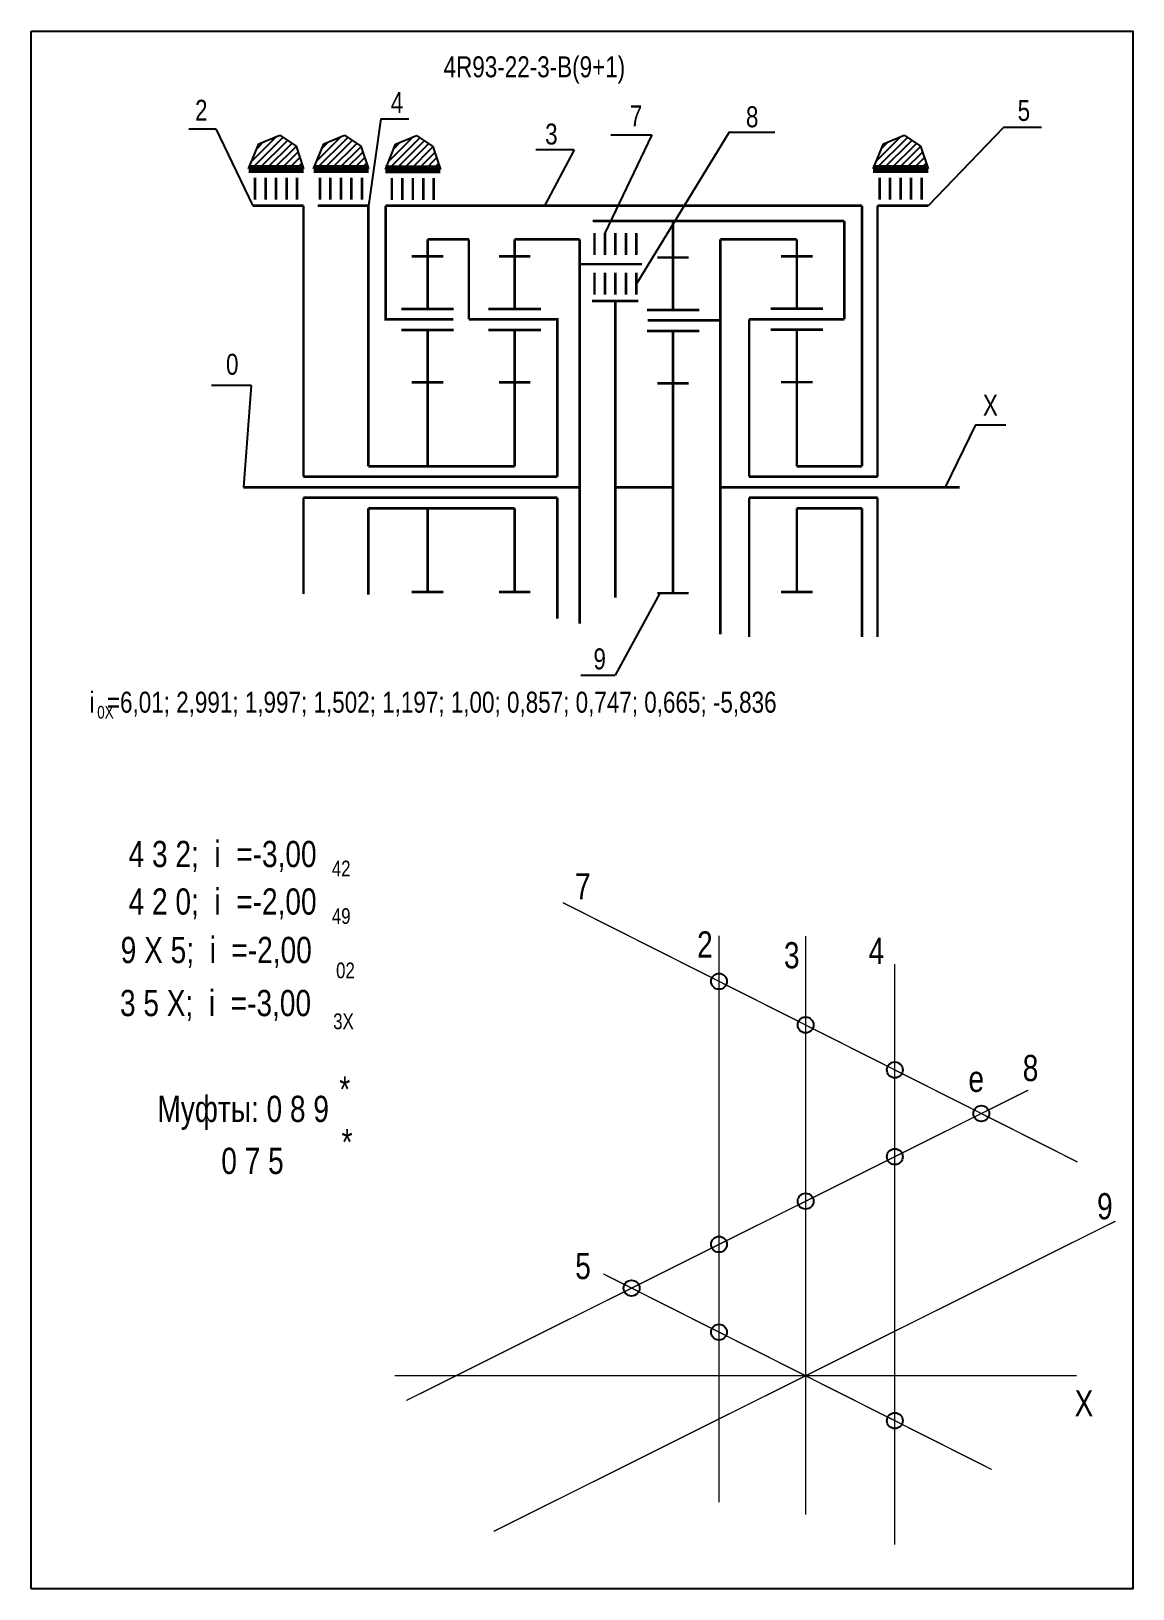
# Model space of a CAD drawing. Extents: x -352 to -142, y 153 to 450.
import ezdxf

# ---------------------------------------------------------------- set-up
doc = ezdxf.new("R2010")
doc.units = 0
doc.header["$LTSCALE"] = 15
doc.layers.get('DEFPOINTS').update_dxf_attribs({"linetype": 'CONTINUOUS'})
doc.layers.add('DIM', color=92, linetype='CONTINUOUS')
doc.layers.add('MAIN', color=5, linetype='CONTINUOUS')
doc.styles.add('AMK', font='amk.shx', dxfattribs={"width": 0.8})

msp = doc.modelspace()

# ---------------------------------------------------------------- hatches: boundary and pattern name
at = {"layer": 'DIM'}
h = msp.add_hatch(dxfattribs=at)
h.set_pattern_fill('_USER', color=0, angle=45, style=0, pattern_type=0)
h.set_pattern_definition([(45, (-58.7463, -2.1054), (-0.7071068, 0.7071068), [])])
h.paths.add_polyline_path([(-309.04, 428.41), (-310.99, 423.59), (-300.49, 423.59), (-301.94, 427.92), (-305.05, 430.03)])
h = msp.add_hatch(dxfattribs=at)
h.set_pattern_fill('_USER', color=0, angle=45, style=0, pattern_type=0)
h.set_pattern_definition([(45, (-46.3713, -2.1054), (-0.7071068, 0.7071068), [])])
h.paths.add_polyline_path([(-296.67, 428.41), (-298.61, 423.59), (-288.11, 423.59), (-289.56, 427.92), (-292.68, 430.03)])
h = msp.add_hatch(dxfattribs=at)
h.set_pattern_fill('_USER', color=0, angle=45, style=0, pattern_type=0)
h.set_pattern_definition([(45, (-32.673, -2.1749), (-0.7071068, 0.7071068), [])])
h.paths.add_polyline_path([(-282.97, 428.34), (-284.91, 423.52), (-274.42, 423.52), (-275.87, 427.85), (-278.98, 429.96)])
h = msp.add_hatch(dxfattribs=at)
h.set_pattern_fill('_USER', color=0, angle=45, style=0, pattern_type=0)
h.set_pattern_definition([(45, (60.3066, -2.1054), (-0.7071068, 0.7071068), [])])
h.paths.add_polyline_path([(-189.99, 428.41), (-191.93, 423.59), (-181.44, 423.59), (-182.89, 427.92), (-186, 430.03)])

# ---------------------------------------------------------------- linework, layer by layer
at = {"layer": 'DEFPOINTS', "const_width": 0.25}
for points in [[(-152.99, 234.26), (-251.08, 283.7)], [(-221.31, 169.35), (-221.31, 277.39)], [(-204.81, 166.99), (-204.81, 277.35)], [(-187.81, 161.3), (-187.81, 271.99)], [(-280.93, 188.77), (-162.39, 247.95)], [(-169.32, 175.61), (-243.37, 212.93)], [(-283.13, 193.5), (-153.13, 193.5)]]:
    msp.add_lwpolyline(points, dxfattribs=at)
at = {"layer": 'DEFPOINTS', "color": 1, "const_width": 0.25}
msp.add_lwpolyline([(-264.26, 163.82), (-145.72, 222.99)], dxfattribs=at)
at = {"layer": 'DEFPOINTS'}
for centre in [(-221.31, 268.69), (-204.81, 260.38), (-187.81, 251.81), (-171.31, 243.5), (-187.81, 235.26), (-204.81, 226.77), (-221.31, 218.54), (-237.98, 210.21), (-221.31, 201.81), (-187.81, 184.93)]:
    msp.add_circle(centre, 1.51, dxfattribs=at)
at = {"layer": 'DIM', "color": 0}
for p, q in [((-322.4, 431.24), (-317.21, 431.24)), ((-317.21, 431.24), (-310.15, 416.58)), ((-285.76, 433.14), (-288.15, 416.58)), ((-285.76, 433.14), (-280.42, 433.14)), ((-167.08, 431.47), (-181.47, 416.58)), ((-159.82, 431.47), (-167.08, 431.47)), ((-310.99, 423.59), (-309.04, 428.41)), ((-309.04, 428.41), (-305.05, 430.03)), ((-305.05, 430.03), (-301.94, 427.92)), ((-301.94, 427.92), (-300.49, 423.59)), ((-298.61, 423.59), (-296.67, 428.41)), ((-296.67, 428.41), (-292.68, 430.03)), ((-292.68, 430.03), (-289.56, 427.92)), ((-289.56, 427.92), (-288.11, 423.59)), ((-284.91, 423.52), (-282.97, 428.34)), ((-282.97, 428.34), (-278.98, 429.96)), ((-278.98, 429.96), (-275.87, 427.85)), ((-275.87, 427.85), (-274.42, 423.52)), ((-234.11, 430.12), (-243.05, 411.36)), ((-241.94, 430.12), (-234.11, 430.12)), ((-219.36, 430.58), (-237.05, 401.69)), ((-219.36, 430.58), (-210.67, 430.58)), ((-191.93, 423.59), (-189.99, 428.41)), ((-189.99, 428.41), (-186, 430.03)), ((-186, 430.03), (-182.89, 427.92)), ((-182.89, 427.92), (-181.44, 423.59)), ((-248.94, 427.21), (-256.2, 427.21)), ((-248.94, 427.21), (-254.55, 416.58)), ((-300.52, 416.58), (-310.15, 416.58)), ((-288.15, 416.58), (-297.78, 416.58)), ((-181.47, 416.58), (-191.1, 416.58)), ((-310.47, 382.28), (-318.07, 382.28)), ((-310.47, 382.28), (-311.97, 362.91)), ((-172.4, 374.81), (-178.19, 362.91)), ((-172.4, 374.81), (-166.67, 374.81)), ((-230.07, 358.91), (-230.07, 358.91)), ((-232.57, 342.71), (-241.09, 327.05)), ((-247.66, 327.05), (-241.09, 327.05))]:
    msp.add_line(p, q, dxfattribs=at)
at = {"layer": 'DIM', "color": 0, "const_width": 0.5}
for points in [[(-300.52, 416.58), (-310.15, 416.58)], [(-300.52, 416.58), (-300.52, 364.91)], [(-288.15, 416.58), (-297.78, 416.58)], [(-288.15, 366.91), (-288.15, 416.58)], [(-281.67, 394.91), (-284.83, 394.91), (-284.83, 416.58)], [(-194.06, 416.58), (-284.83, 416.58)], [(-194.06, 416.58), (-194.06, 366.91)], [(-191.1, 416.58), (-191.1, 364.91)], [(-181.47, 416.58), (-191.1, 416.58)], [(-230.07, 413.69), (-245.42, 413.69)], [(-230.07, 413.69), (-197.41, 413.69)], [(-197.41, 394.94), (-197.41, 413.69)], [(-276.87, 410.15), (-269, 410.15)], [(-269, 410.15), (-269, 394.91)], [(-260.26, 410.15), (-247.85, 410.15)], [(-247.85, 410.15), (-247.85, 362.91)], [(-223.09, 394.71), (-221.07, 394.71), (-221.07, 410.15)], [(-221.07, 410.15), (-206.48, 410.15)], [(-247.85, 405.44), (-235.98, 405.44)], [(-236.7, 398.42), (-245.51, 398.42)], [(-241.1, 398.42), (-241.1, 341.86)], [(-255.2, 394.91), (-252.14, 394.91), (-252.14, 364.91)], [(-215.57, 394.94), (-215.57, 364.91)], [(-221.07, 394.71), (-221.07, 334.89)], [(-288.15, 366.91), (-260.26, 366.91)], [(-206.48, 366.91), (-194.06, 366.91)], [(-311.97, 362.91), (-247.85, 362.91)], [(-300.52, 364.91), (-252.14, 364.91)], [(-247.85, 362.91), (-247.85, 336.87)], [(-241.1, 362.91), (-230.07, 362.91)], [(-221.07, 362.91), (-175.47, 362.91)], [(-215.57, 364.91), (-191.1, 364.91)], [(-300.52, 360.91), (-252.14, 360.91)], [(-300.52, 360.91), (-300.52, 342.57)], [(-252.14, 360.91), (-252.14, 337.84)], [(-215.57, 360.91), (-191.1, 360.91)], [(-215.57, 360.91), (-215.57, 334.38)], [(-191.1, 360.91), (-191.1, 334.38)], [(-288.15, 358.91), (-288.15, 342.42)], [(-288.15, 358.91), (-260.26, 358.91)], [(-206.48, 358.91), (-194.06, 358.91)], [(-194.06, 358.91), (-194.06, 334.38)]]:
    msp.add_lwpolyline(points, dxfattribs=at)
at = {"layer": 'MAIN'}
for points in [[(-352.43, 152.87), (-352.43, 449.87)], [(-352.43, 449.87), (-142.43, 449.87), (-142.43, 152.87), (-352.43, 152.87)]]:
    msp.add_lwpolyline(points, dxfattribs=at)
at = {"layer": 'MAIN', "color": 0}
for points, const_width in [([(-310.99, 423.59), (-300.49, 423.59)], 1.5), ([(-301.75, 421.94), (-301.75, 417.75)], 0.5), ([(-298.61, 423.59), (-288.11, 423.59)], 1.5), ([(-289.38, 421.94), (-289.38, 417.75)], 0.5), ([(-284.91, 423.52), (-274.42, 423.52)], 1.5), ([(-275.68, 421.87), (-275.68, 417.68)], 0.5), ([(-191.93, 423.59), (-181.44, 423.59)], 1.5), ([(-182.7, 421.94), (-182.7, 417.75)], 0.5), ([(-230.07, 406.71), (-230.07, 413.69)], 0.5), ([(-276.87, 406.91), (-276.87, 410.15)], 0.5), ([(-260.26, 406.91), (-260.26, 410.15)], 0.5), ([(-237.05, 411.36), (-237.05, 407.16)], 0.5), ([(-206.48, 396.94), (-206.48, 410.15)], 0.5), ([(-276.87, 406.91), (-279.87, 406.91)], 0.5), ([(-276.87, 396.91), (-276.87, 406.91)], 0.5), ([(-276.87, 406.91), (-273.87, 406.91)], 0.5), ([(-260.26, 406.91), (-263.26, 406.91)], 0.5), ([(-260.26, 396.91), (-260.26, 406.91)], 0.5), ([(-260.26, 406.91), (-257.26, 406.91)], 0.5), ([(-230.07, 406.71), (-233.07, 406.71)], 0.5), ([(-230.07, 396.71), (-230.07, 406.71)], 0.5), ([(-230.07, 406.71), (-227.07, 406.71)], 0.5), ([(-206.48, 406.94), (-209.48, 406.94)], 0.5), ([(-206.48, 406.94), (-203.48, 406.94)], 0.5), ([(-237.05, 403.79), (-237.05, 399.6)], 0.5), ([(-271.93, 394.91), (-281.67, 394.91)], 0.5), ([(-255.2, 394.91), (-269, 394.91)], 0.5), ([(-197.41, 394.94), (-215.57, 394.94)], 0.5), ([(-276.87, 392.91), (-281.87, 392.91)], 0.5), ([(-276.87, 382.91), (-276.87, 392.91), (-271.87, 392.91)], 0.5), ([(-260.26, 392.91), (-265.26, 392.91)], 0.5), ([(-260.26, 382.91), (-260.26, 392.91), (-255.26, 392.91)], 0.5), ([(-230.07, 392.71), (-235.07, 392.71)], 0.5), ([(-223.09, 394.71), (-234.93, 394.71)], 0.5), ([(-230.07, 382.71), (-230.07, 392.71), (-225.07, 392.71)], 0.5), ([(-206.48, 392.94), (-211.48, 392.94)], 0.5), ([(-206.48, 382.94), (-206.48, 392.94), (-201.48, 392.94)], 0.5), ([(-276.87, 382.91), (-279.87, 382.91)], 0.5), ([(-276.87, 366.91), (-276.87, 382.91)], 0.5), ([(-276.87, 382.91), (-273.87, 382.91)], 0.5), ([(-260.26, 382.91), (-263.26, 382.91)], 0.5), ([(-260.26, 366.91), (-260.26, 382.91)], 0.5), ([(-260.26, 382.91), (-257.26, 382.91)], 0.5), ([(-206.48, 382.94), (-209.48, 382.94)], 0.5), ([(-206.48, 366.91), (-206.48, 382.94)], 0.5), ([(-206.48, 382.94), (-203.48, 382.94)], 0.5), ([(-230.07, 382.71), (-233.07, 382.71)], 0.5), ([(-230.07, 362.91), (-230.07, 382.71)], 0.5), ([(-230.07, 382.71), (-227.07, 382.71)], 0.5), ([(-230.07, 362.91), (-230.07, 342.71)], 0.5), ([(-276.87, 358.91), (-276.87, 342.91)], 0.5), ([(-260.26, 358.91), (-260.26, 342.91)], 0.5), ([(-206.48, 358.91), (-206.48, 342.94)], 0.5), ([(-276.87, 342.91), (-279.87, 342.91)], 0.5), ([(-276.87, 342.91), (-273.87, 342.91)], 0.5), ([(-260.26, 342.91), (-263.26, 342.91)], 0.5), ([(-260.26, 342.91), (-257.26, 342.91)], 0.5), ([(-230.07, 342.71), (-233.07, 342.71)], 0.5), ([(-230.07, 342.71), (-227.07, 342.71)], 0.5), ([(-206.48, 342.94), (-209.48, 342.94)], 0.5), ([(-206.48, 342.94), (-203.48, 342.94)], 0.5)]:
    msp.add_lwpolyline(points, dxfattribs=dict(at, const_width=const_width))
for points in [[(-309.75, 421.94, 0.5, 0.5, 0), (-309.75, 417.75, 0.5, 0.5, 0)], [(-307.75, 421.94, 0.5, 0.5, 0), (-307.75, 417.75, 0.5, 0.5, 0)], [(-305.75, 421.94, 0.5, 0.5, 0), (-305.75, 417.75, 0.5, 0.5, 0)], [(-303.75, 421.94, 0.5, 0.5, 0), (-303.75, 417.75, 0.5, 0.5, 0)], [(-297.38, 421.94, 0.5, 0.5, 0), (-297.38, 417.75, 0.5, 0.5, 0)], [(-295.38, 421.94, 0.5, 0.5, 0), (-295.38, 417.75, 0.5, 0.5, 0)], [(-293.38, 421.94, 0.5, 0.5, 0), (-293.38, 417.75, 0.5, 0.5, 0)], [(-291.38, 421.94, 0.5, 0.5, 0), (-291.38, 417.75, 0.5, 0.5, 0)], [(-283.68, 421.87, 0.5, 0.5, 0), (-283.68, 417.68, 0.5, 0.5, 0)], [(-281.68, 421.87, 0.5, 0.5, 0), (-281.68, 417.68, 0.5, 0.5, 0)], [(-279.68, 421.87, 0.5, 0.5, 0), (-279.68, 417.68, 0.5, 0.5, 0)], [(-277.68, 421.87, 0.5, 0.5, 0), (-277.68, 417.68, 0.5, 0.5, 0)], [(-190.7, 421.94, 0.5, 0.5, 0), (-190.7, 417.75, 0.5, 0.5, 0)], [(-188.7, 421.94, 0.5, 0.5, 0), (-188.7, 417.75, 0.5, 0.5, 0)], [(-186.7, 421.94, 0.5, 0.5, 0), (-186.7, 417.75, 0.5, 0.5, 0)], [(-184.7, 421.94, 0.5, 0.5, 0), (-184.7, 417.75, 0.5, 0.5, 0)], [(-245.05, 411.36, 0.5, 0.5, 0), (-245.05, 407.16, 0.5, 0.5, 0)], [(-243.05, 411.36, 0.5, 0.5, 0), (-243.05, 407.16, 0.5, 0.5, 0)], [(-241.05, 411.36, 0.5, 0.5, 0), (-241.05, 407.16, 0.5, 0.5, 0)], [(-239.05, 411.36, 0.5, 0.5, 0), (-239.05, 407.16, 0.5, 0.5, 0)], [(-245.05, 403.79, 0.5, 0.5, 0), (-245.05, 399.6, 0.5, 0.5, 0)], [(-243.05, 403.79, 0.5, 0.5, 0), (-243.05, 399.6, 0.5, 0.5, 0)], [(-241.05, 403.79, 0.5, 0.5, 0), (-241.05, 399.6, 0.5, 0.5, 0)], [(-239.05, 403.79, 0.5, 0.5, 0), (-239.05, 399.6, 0.5, 0.5, 0)], [(-271.87, 396.91, 0.5, 0.5, 0), (-281.87, 396.91, 0.5, 0.5, 0)], [(-255.26, 396.91, 0.5, 0.5, 0), (-265.26, 396.91, 0.5, 0.5, 0)], [(-225.07, 396.71, 0.5, 0.5, 0), (-235.07, 396.71, 0.5, 0.5, 0)], [(-201.48, 396.94, 0.5, 0.5, 0), (-211.48, 396.94, 0.5, 0.5, 0)]]:
    msp.add_lwpolyline(points, format="xyseb", dxfattribs=at)

# ---------------------------------------------------------------- texts
at = {"layer": 'DIM', "color": 0, "style": 'AMK', "width": 0.8}
for s, height, p in [('4R93-22-3-B(9+1)', 4, (-273.81, 441.07)), ('2', 4, (-321.19, 432.78)), ('4', 4, (-283.89, 434.25)), ('5', 4, (-164.39, 432.75)), ('7', 4, (-238.33, 431.7)), ('8', 4, (-216.18, 431.54)), ('3', 4, (-254.46, 428.25)), ('0', 4, (-315.29, 384.35)), ('X', 4, (-171.01, 376.54)), ('9', 4, (-245.25, 328.18)), ('i  =6,01; 2,991; 1,997; 1,502; 1,197; 1,00; 0,857; 0,747; 0,665; -5,836', 4, (-341.32, 319.92)), ('0X', 2.4, (-339.84, 318.81)), ('    4 3 2;  i  =-3,00', 5, (-339.8, 290.48)), ('42', 3, (-295.12, 288.71)), ('7', 5, (-248.76, 284.31)), ('    4 2 0;  i  =-2,00', 5, (-339.8, 281.42)), ('49', 3, (-295.12, 279.64)), ('     9 X 5;  i  =-2,00', 5, (-342.79, 272.18)), ('2', 5, (-225.49, 273.24)), ('3', 5, (-208.94, 271.17)), ('4', 5, (-192.8, 272)), ('02', 3, (-294.31, 269.28)), ('     3 5 X;  i  =-3,00', 5, (-342.93, 262.06)), ('3X', 3, (-294.86, 259.57)), ('8', 5, (-163.42, 249.67)), ('*', 5, (-293.69, 245.61)), ('e', 5, (-173.77, 247.61)), ('Муфты: 0 8 9', 5, (-328.36, 241.88)), ('*', 5, (-293.26, 235.54)), ('       0 7 5', 5, (-326.59, 231.97)), ('9', 5, (-149.25, 223.32)), ('5', 5, (-248.72, 211.92)), ('X', 5, (-153.53, 185.74))]:
    msp.add_text(s, height=height, dxfattribs=at).set_placement(p)

doc.saveas('drawing.dxf')
